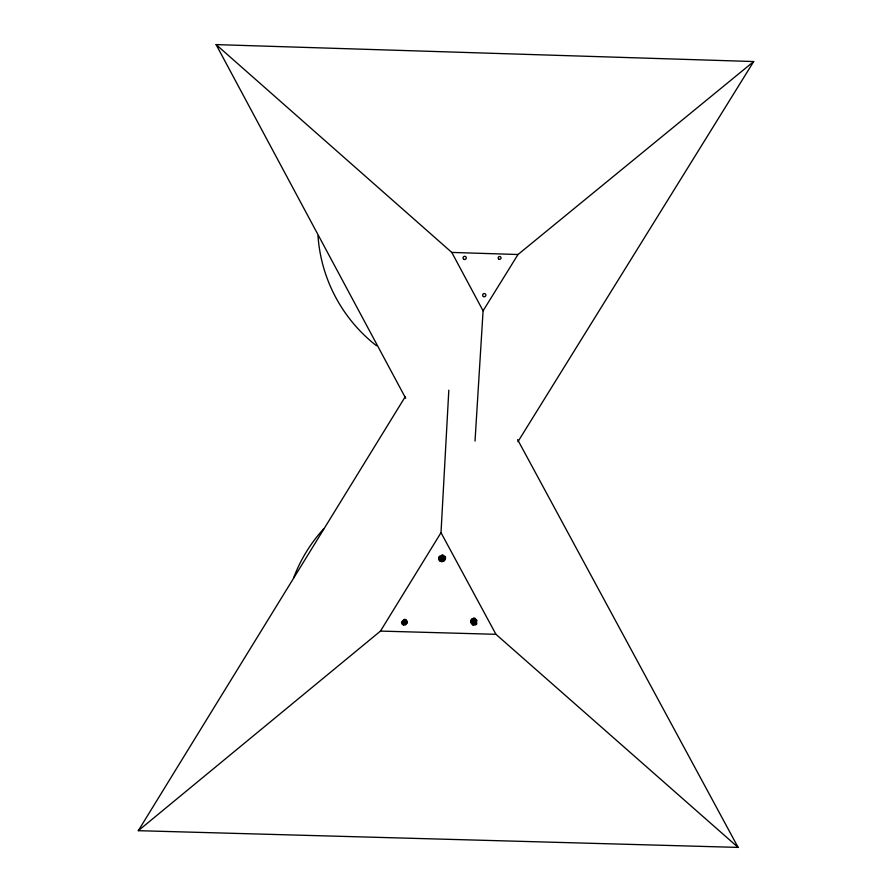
<?xml version="1.0" encoding="UTF-8"?>
<svg xmlns="http://www.w3.org/2000/svg" width="892" height="892" viewBox="0 0 892 892"><rect width="100%" height="100%" fill="white"/><g stroke="black" fill="none" stroke-linecap="round" stroke-linejoin="round"><path stroke-width="1.34" d="M445.487 556.842C446.558 562.919 436.846 563.075 439.132 556.764M439.332 560.243L439.533 556.117M517.594 439.6L738.119 847.4L138.305 830.686L380.471 631.09L441.005 532.68L448.821 390.161M475.023 441.049L483.085 310.817L518.007 254.51L753.695 61.548L216.098 44.6L405.704 398.289M439.801 560.856L440.09 556.72M440.414 561.324L440.96 555.85M444.751 559.518C446.022 554.802 437.76 554.802 439.031 559.518M470.653 621.367C477.878 609.983 477.878 632.751 470.653 621.367L473.351 624.523M441.127 561.614L442.042 554.768M441.897 561.715L443.045 554.902M442.655 561.614L443.759 556.218M406.997 622.872C404.734 612.224 398.323 629.451 406.997 622.872L405.28 625.047M443.369 561.324L444.629 555.928M443.982 560.856L445.008 556.842M444.461 560.243L445.175 557.567M138.305 830.686L405.28 396.672M517.951 441.674L753.695 61.548M405.403 624.433L407.142 622.259M404.489 624.857L407.12 621.635M403.385 625.292L406.93 621.044M402.994 624.734L406.607 620.509M402.482 624.266L406.15 620.085M401.868 623.932L405.592 619.795M402.158 622.727L404.99 619.65M401.523 622.716L404.366 619.672M401.846 621.88L403.764 619.862M380.471 631.09L495.952 634.312L738.119 847.4M216.098 44.6L451.787 252.425L518.007 254.51M475.09 618.803L477.097 620.732M474.377 618.513L476.373 620.442M473.607 618.412L476.584 621.334M472.849 618.513L476.741 622.449M472.136 618.803L476.941 623.809M471.522 619.271L476.239 624.344M471.043 619.884L475.704 625.047M470.753 620.598L474.41 624.779M470.753 622.137L473.44 625.337M471.043 622.85L472.827 624.98M441.005 532.68L495.952 634.312M451.787 252.425L483.085 310.817M293.613 577.893A152.8 152.8 0 0 1 323.696 528.8M376.513 345.762A152.8 152.8 0 0 1 317.987 235.767M463.851 259.316A1.628 1.628 0 0 0 466.293 257.911A1.628 1.628 0 0 0 463.851 256.506A1.628 1.628 0 0 0 463.851 259.316M498.583 258.936A1.45 1.45 0 0 0 500.992 258.29A1.45 1.45 0 0 0 499.23 256.517A1.45 1.45 0 0 0 498.583 258.936M483.442 296.568A1.628 1.628 0 0 0 485.872 295.163A1.628 1.628 0 0 0 483.442 293.758A1.628 1.628 0 0 0 483.442 296.568"/></g></svg>
